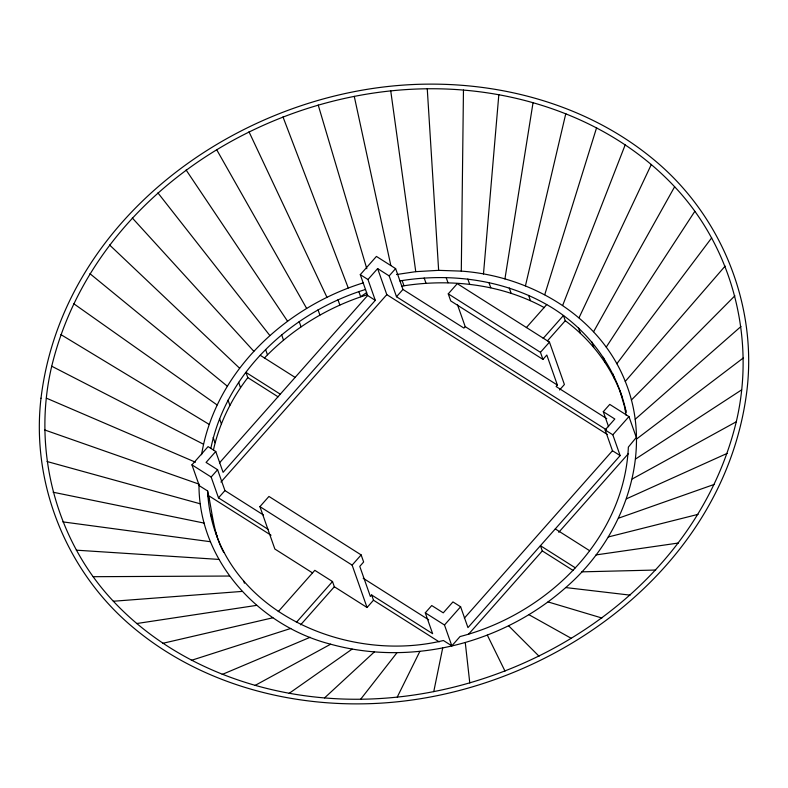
<?xml version="1.0" encoding="UTF-8"?>
<svg xmlns="http://www.w3.org/2000/svg" width="788" height="788" viewBox="0 0 788 788"><rect width="100%" height="100%" fill="white"/><g stroke="black" fill="none" stroke-linecap="round" stroke-linejoin="round"><path stroke-width="1.18" d="M44.778 429.992L198.98 484.118C198.448 560.366 258.73 625.879 330.645 644.2C411.976 666.638 502.911 643.205 565.725 587.572C622.934 538.263 654.789 453.957 625.268 381.412C599.097 315.604 529.96 275.948 461.295 271.121L463.462 90.078C286.202 75.057 94.895 187.987 51.732 366.223C32.16 448.599 55.101 539.435 113.364 601.244C167.874 659.457 245.866 691.381 324.538 697.922C501.798 712.953 693.105 600.013 736.268 421.777C755.85 339.392 732.899 248.565 674.636 186.756C620.126 128.542 542.134 96.619 463.462 90.078M483.477 273.997L498.834 94.658M504.931 278.913L533.072 102.499M201.551 454.735C215.242 371.828 285.187 307.044 363.337 282.853M433.755 691.628L442.689 648.041M210.849 448.342C226.698 371.453 292.318 312.146 365.534 289.462M213.449 449.948C219.212 423.678 231.455 398.915 247.806 377.629L245.974 372.419L280.282 394.177M525.438 285.837L565.814 113.551M544.754 294.673L596.615 127.656M562.701 305.35L625.258 144.687M579.042 317.731L651.351 164.456M397.26 697.065L419.827 651.449M593.62 331.689L674.636 186.756M606.268 347.075L694.829 211.322M616.856 363.721L711.692 237.838M360.717 699.163L396.945 652.769M625.268 381.412L725.127 266.098M223.753 552.437C213.203 533.427 212.376 511.442 207.608 490.963L199.295 485.694L191.947 464.851L208.081 446.619L215.754 451.494L223.093 472.337L375.295 300.356L367.957 279.513L360.283 274.648L376.418 256.425L395.615 268.6L402.954 289.442L463.915 328.084L465.206 326.626L457.464 304.661M215.754 451.494L206.072 462.428L217.596 469.737L224.944 490.579L263.399 514.968M367.957 279.513L377.629 268.59L389.164 275.899L396.502 296.741L606.455 429.844M219.478 462.881L367.622 295.49L360.283 274.648M268.087 529.319L218.493 497.868L211.154 477.026L217.596 469.737M389.164 275.899L395.615 268.6M220.945 482.049L386.809 294.643L377.629 268.59M218.493 497.868L224.944 490.579M396.502 296.741L402.954 289.442M312.58 572.945L274.854 549.019L259.922 506.635L268.944 496.44L361.15 554.919L363.642 562.002L359.771 566.375L370.37 596.457L371.66 594.999L432.622 633.67L425.284 612.828L431.735 605.539L443.26 612.847L452.942 601.914L460.616 606.78L467.954 627.622L620.146 455.592L612.828 434.809L605.145 429.933L614.817 419.009L603.293 411.7L609.754 404.402L628.962 416.586L636.3 437.429L628.361 447.101C624.254 539.475 546.35 614.335 460.054 636.546L451.829 645.845L443.417 640.516C341.637 665.348 212.927 605.765 207.608 490.963M606.74 418.635L556.111 386.534L557.402 385.086L546.813 355.033L542.952 359.407L450.746 300.937L448.254 293.855L457.276 283.66L549.472 342.13L564.405 384.514L559.569 389.971M526.364 327.601L546.734 304.592C586.508 327.138 616.049 366.381 625.977 411.07M278.272 611.616L314.816 570.325L332.506 581.544L334.339 586.755L367.05 607.499L373.492 600.21L371.66 594.999M543.178 338.407L563.44 315.505L565.272 320.716C590.921 339.795 611.192 366.075 621.86 396.305M296.386 622.353L332.506 581.544M547.443 340.869L565.272 320.716M367.05 607.499L352.128 565.114L361.15 554.919M542.952 359.407L540.45 352.325L549.472 342.13M300.632 624.835L334.339 586.755M451.829 645.845L444.491 625.002L460.616 606.78M612.828 434.809L628.962 416.586M464.349 618.156L612.463 450.726L605.145 429.933M468.387 634.419L542.292 550.92L540.45 545.71L575.27 567.793M558.761 532.314L628.548 453.464M264.404 358.038C292.555 328.655 328.498 306.778 367.326 294.722M631.395 400.009L734.899 295.766M324.538 697.922L374.28 651.991M635.197 419.265L740.976 326.498M636.605 438.995L743.222 358.028M289.166 693.341L352.108 649.115M366.637 292.594L360.638 296.692L358.806 291.481M635.611 458.971L741.646 389.863M632.252 478.966L736.268 421.777M254.938 685.501L330.645 644.2M626.529 498.784L727.137 453.396M222.196 674.449L310.147 637.285M618.521 518.189L714.361 484.364M191.386 660.344L290.821 628.44M608.316 536.963L698.06 514.357M162.752 643.323L272.884 617.772M399.9 280.991L402.136 280.558C451.228 272.884 503.256 279.809 546.734 304.592M401.732 286.202L403.978 285.768C451.445 278.469 501.848 284.34 544.301 307.635M136.649 623.544L256.543 605.381M396.502 274.529L415.759 271.663L438.64 270.343L461.295 271.121M596.014 554.919L678.429 543.021M113.364 601.244L241.955 591.424M581.761 571.852L655.695 570.039M93.191 576.698L229.308 576.038M76.298 550.172L218.719 559.401M565.725 587.572L630.085 595.127M62.873 521.883L210.317 541.701M53.101 492.224L204.191 523.104M47.034 461.512L200.388 503.847M548.054 601.924L601.894 618.009M46.354 398.137L195.454 462.201M51.732 366.223L203.334 444.146M528.965 614.719L571.448 638.438M60.873 334.585L209.056 424.328M448.254 293.855L540.45 352.325M465.206 326.626L557.402 385.086M386.809 294.643L607.42 434.552M367.622 295.49L375.295 300.356M612.463 450.726L620.146 455.592M555.304 528.935L589.611 550.694M260.306 355.329L295.126 377.413M542.292 550.92L573.014 570.404M247.806 377.629L278.085 396.827M259.922 506.635L352.128 565.114M191.947 464.851L211.154 477.026M425.284 612.828L444.491 625.002M363.189 578.254L428.682 619.792M209.441 496.174L271.033 535.229M373.492 600.21L439.202 641.885M73.648 303.646L217.064 404.934M89.93 273.663L227.269 386.15M109.571 244.979L239.572 368.193M508.664 625.849L539.022 656.207M132.305 217.971L253.815 351.261M157.915 192.883L269.86 335.54M186.096 169.991L287.531 321.189M216.582 149.533L306.621 308.384M487.348 635.177L505 671.1M248.998 131.793L326.931 297.263M282.981 116.91L348.237 287.935M612.749 373.709L614.591 378.92M620.028 391.094L626.194 412.39M603.342 357.269L605.174 362.48M591.896 341.992L593.728 347.203M578.54 328.015L580.372 333.226M603.293 411.7L608.582 426.712M528.61 295.392L530.442 300.602M509.275 288.014L511.116 293.225M488.944 282.547L490.776 287.758M467.826 279.041L469.658 284.251M446.156 277.534L447.988 282.744M424.18 278.036L426.022 283.247M402.136 280.558L403.978 285.768M337.983 299.785L339.825 304.995M318.047 309.842L319.879 315.052M299.194 321.573L301.026 326.784M281.651 334.841L283.483 340.052M265.586 349.498L267.418 354.708M238.636 382.308L240.468 387.519M228.037 400.107L229.869 405.318M219.517 418.586L221.349 423.796M213.164 437.527L214.996 442.738M243.689 581.12L244.418 583.209M207.717 495.12L209.549 500.331M210.504 513.845L212.336 519.056M215.557 532.018L217.389 537.229M318.214 105.05L366.814 268.728M354.265 96.372L390.818 265.467M625.091 409.258L625.967 415.118M390.75 90.945L415.759 271.663M465.275 642.604L469.786 682.95M427.263 88.837L438.64 270.343M41.006 398.196C30.939 483.753 66.734 571.881 132.679 627.081C195.591 680.093 278.696 704.63 360.205 703.861C538.578 702.591 724.605 574.945 747.004 389.804C757.071 304.247 721.256 216.129 655.32 160.919C592.409 107.907 509.294 83.37 427.776 84.139C249.402 85.419 63.404 213.065 41.006 398.196"/></g></svg>
